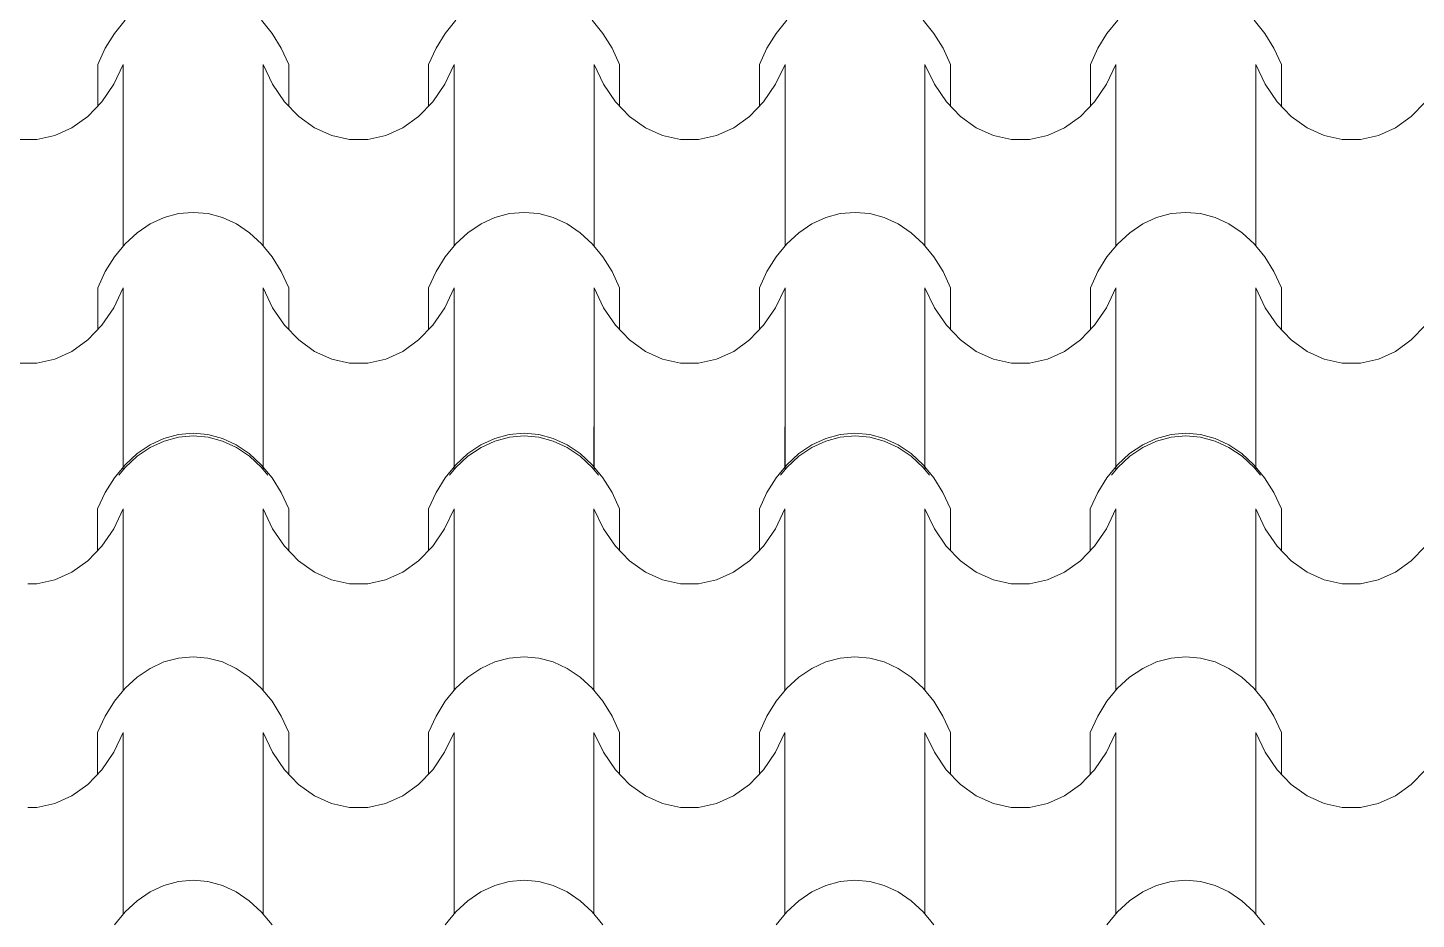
# Model space of a CAD drawing. Header units: millimetres. Extents: x 42452 to 2852333, y -419346 to 834876.
# Drawn here: x 2632399 to 2635234, y 656276 to 658096 of the extents above; entities that cross this region are included whole.
import ezdxf

# ---------------------------------------------------------------- set-up
doc = ezdxf.new("R2010")
doc.units = ezdxf.units.MM
doc.layers.add('M-2 keramitin shtrixi_Ном._пера__21_Pen_No__1', color=7, linetype='Continuous', lineweight=15)
doc.layers.add('memar', color=7, linetype='Continuous', lineweight=25)

# ---------------------------------------------------------------- blocks, each defined once
blk = doc.blocks.new('*X17')
at = {"layer": 'M-2 keramitin shtrixi_Ном._пера__21_Pen_No__1', "color": 7, "linetype": 'Continuous', "lineweight": 15}
for p, q in [((-253745.1, -1353510.1), (-253745.1, -1353428.7)), ((-253662, -1353452.6), (-253632.4, -1353444.6)), ((-253632.4, -1353444.6), (-253602.3, -1353441.9)), ((-253602.3, -1353441.9), (-253572.2, -1353444.6)), ((-253572.2, -1353444.6), (-253542.7, -1353452.6)), ((-253459.6, -1353510.1), (-253459.6, -1353428.7)), ((-253069.5, -1353510.1), (-253069.5, -1353428.7)), ((-252986.4, -1353452.6), (-252956.9, -1353444.6)), ((-252956.9, -1353444.6), (-252926.8, -1353441.9)), ((-252926.8, -1353441.9), (-252896.7, -1353444.6)), ((-252896.7, -1353444.6), (-252867.2, -1353452.6)), ((-252784, -1353510.1), (-252784, -1353428.7)), ((-252394, -1353510.1), (-252394, -1353428.7)), ((-252310.8, -1353452.6), (-252281.3, -1353444.6)), ((-252281.3, -1353444.6), (-252251.2, -1353441.9)), ((-252251.2, -1353441.9), (-252221.1, -1353444.6)), ((-252221.1, -1353444.6), (-252191.6, -1353452.6)), ((-252108.5, -1353510.1), (-252108.5, -1353428.7)), ((-251718.4, -1353510.1), (-251718.4, -1353428.7)), ((-251635.3, -1353452.6), (-251605.8, -1353444.6)), ((-251605.8, -1353444.6), (-251575.7, -1353441.9)), ((-251575.7, -1353441.9), (-251545.6, -1353444.6)), ((-251545.6, -1353444.6), (-251516, -1353452.6)), ((-251432.9, -1353510.1), (-251432.9, -1353428.7)), ((-253717, -1353483.6), (-253690.3, -1353465.7)), ((-253690.3, -1353465.7), (-253662, -1353452.6)), ((-253542.7, -1353452.6), (-253514.3, -1353465.7)), ((-253514.3, -1353465.7), (-253487.7, -1353483.6)), ((-253041.5, -1353483.6), (-253014.8, -1353465.7)), ((-253014.8, -1353465.7), (-252986.4, -1353452.6)), ((-252867.2, -1353452.6), (-252838.8, -1353465.7)), ((-252838.8, -1353465.7), (-252812.1, -1353483.6)), ((-252365.9, -1353483.6), (-252339.2, -1353465.7)), ((-252339.2, -1353465.7), (-252310.8, -1353452.6)), ((-252191.6, -1353452.6), (-252163.2, -1353465.7)), ((-252163.2, -1353465.7), (-252136.5, -1353483.6)), ((-251690.3, -1353483.6), (-251663.7, -1353465.7)), ((-251663.7, -1353465.7), (-251635.3, -1353452.6)), ((-251516, -1353452.6), (-251487.7, -1353465.7)), ((-251487.7, -1353465.7), (-251461, -1353483.6)), ((-253741.5, -1353506.2), (-253717, -1353483.6)), ((-253487.7, -1353483.6), (-253463.2, -1353506.2)), ((-253066, -1353506.2), (-253041.5, -1353483.6)), ((-252812.1, -1353483.6), (-252787.6, -1353506.2)), ((-252390.4, -1353506.2), (-252365.9, -1353483.6)), ((-252136.5, -1353483.6), (-252112, -1353506.2)), ((-251714.8, -1353506.2), (-251690.3, -1353483.6)), ((-251461, -1353483.6), (-251436.5, -1353506.2)), ((-253763.3, -1353532.8), (-253741.5, -1353506.2)), ((-253463.2, -1353506.2), (-253441.3, -1353532.8)), ((-253087.8, -1353532.8), (-253066, -1353506.2)), ((-252787.6, -1353506.2), (-252765.8, -1353532.8)), ((-252412.2, -1353532.8), (-252390.4, -1353506.2)), ((-252112, -1353506.2), (-252090.2, -1353532.8)), ((-251736.7, -1353532.8), (-251714.8, -1353506.2)), ((-251436.5, -1353506.2), (-251414.7, -1353532.8)), ((-253782.1, -1353563), (-253763.3, -1353532.8)), ((-253441.3, -1353532.8), (-253422.6, -1353563)), ((-253106.5, -1353563), (-253087.8, -1353532.8)), ((-252765.8, -1353532.8), (-252747.1, -1353563)), ((-252430.9, -1353563), (-252412.2, -1353532.8)), ((-252090.2, -1353532.8), (-252071.5, -1353563)), ((-251755.4, -1353563), (-251736.7, -1353532.8)), ((-251414.7, -1353532.8), (-251395.9, -1353563)), ((-253797.4, -1353596.3), (-253782.1, -1353563)), ((-253422.6, -1353563), (-253407.3, -1353596.3)), ((-253121.8, -1353596.3), (-253106.5, -1353563)), ((-252747.1, -1353563), (-252731.8, -1353596.3)), ((-252446.2, -1353596.3), (-252430.9, -1353563)), ((-252071.5, -1353563), (-252056.2, -1353596.3)), ((-251770.7, -1353596.3), (-251755.4, -1353563)), ((-251395.9, -1353563), (-251380.6, -1353596.3)), ((-253797.4, -1353681.3), (-253797.4, -1353596.3)), ((-253745.1, -1353596.3), (-253764.4, -1353636.8)), ((-253745.1, -1353781.3), (-253745.1, -1353596.3)), ((-253459.6, -1353781.3), (-253459.6, -1353596.3)), ((-253440.3, -1353636.8), (-253459.6, -1353596.3)), ((-253407.3, -1353681.3), (-253407.3, -1353596.3)), ((-253121.8, -1353681.3), (-253121.8, -1353596.3)), ((-253069.5, -1353596.3), (-253088.9, -1353636.8)), ((-253069.5, -1353781.3), (-253069.5, -1353596.3)), ((-252784, -1353781.3), (-252784, -1353596.3)), ((-252764.7, -1353636.8), (-252784, -1353596.3)), ((-252731.8, -1353681.3), (-252731.8, -1353596.3)), ((-252446.2, -1353681.3), (-252446.2, -1353596.3)), ((-252394, -1353596.3), (-252413.3, -1353636.8)), ((-252394, -1353781.3), (-252394, -1353596.3)), ((-252108.5, -1353781.3), (-252108.5, -1353596.3)), ((-252089.1, -1353636.8), (-252108.5, -1353596.3)), ((-252056.2, -1353681.3), (-252056.2, -1353596.3)), ((-251770.7, -1353681.3), (-251770.7, -1353596.3)), ((-251718.4, -1353596.3), (-251737.7, -1353636.8)), ((-251718.4, -1353781.3), (-251718.4, -1353596.3)), ((-251432.9, -1353781.3), (-251432.9, -1353596.3)), ((-251413.6, -1353636.8), (-251432.9, -1353596.3)), ((-251380.6, -1353681.3), (-251380.6, -1353596.3)), ((-253764.4, -1353636.8), (-253788.8, -1353672.5)), ((-253415.8, -1353672.5), (-253440.3, -1353636.8)), ((-253088.9, -1353636.8), (-253113.3, -1353672.5)), ((-252740.3, -1353672.5), (-252764.7, -1353636.8)), ((-252413.3, -1353636.8), (-252437.7, -1353672.5)), ((-252064.7, -1353672.5), (-252089.1, -1353636.8)), ((-251737.7, -1353636.8), (-251762.2, -1353672.5)), ((-251389.2, -1353672.5), (-251413.6, -1353636.8)), ((-253788.8, -1353672.5), (-253817.6, -1353702.4)), ((-253387, -1353702.4), (-253415.8, -1353672.5)), ((-253113.3, -1353672.5), (-253142.1, -1353702.4)), ((-252711.5, -1353702.4), (-252740.3, -1353672.5)), ((-252437.7, -1353672.5), (-252466.5, -1353702.4)), ((-252035.9, -1353702.4), (-252064.7, -1353672.5)), ((-251762.2, -1353672.5), (-251791, -1353702.4)), ((-251360.4, -1353702.4), (-251389.2, -1353672.5)), ((-251086.6, -1353672.5), (-251115.4, -1353702.4)), ((-253850, -1353725.6), (-253885, -1353741.5)), ((-253817.6, -1353702.4), (-253850, -1353725.6)), ((-253354.7, -1353725.6), (-253387, -1353702.4)), ((-253319.7, -1353741.5), (-253354.7, -1353725.6)), ((-253174.4, -1353725.6), (-253209.4, -1353741.5)), ((-253142.1, -1353702.4), (-253174.4, -1353725.6)), ((-252679.1, -1353725.6), (-252711.5, -1353702.4)), ((-252644.1, -1353741.5), (-252679.1, -1353725.6)), ((-252498.9, -1353725.6), (-252533.9, -1353741.5)), ((-252466.5, -1353702.4), (-252498.9, -1353725.6)), ((-252003.6, -1353725.6), (-252035.9, -1353702.4)), ((-251968.6, -1353741.5), (-252003.6, -1353725.6)), ((-251823.3, -1353725.6), (-251858.3, -1353741.5)), ((-251791, -1353702.4), (-251823.3, -1353725.6)), ((-251328, -1353725.6), (-251360.4, -1353702.4)), ((-251293, -1353741.5), (-251328, -1353725.6)), ((-251147.8, -1353725.6), (-251182.7, -1353741.5)), ((-251115.4, -1353702.4), (-251147.8, -1353725.6)), ((-253921.6, -1353749.6), (-253940.1, -1353749.6)), ((-253885, -1353741.5), (-253921.6, -1353749.6)), ((-253283.1, -1353749.6), (-253319.7, -1353741.5)), ((-253264.6, -1353749.6), (-253283.1, -1353749.6)), ((-253246, -1353749.6), (-253264.6, -1353749.6)), ((-253209.4, -1353741.5), (-253246, -1353749.6)), ((-252607.6, -1353749.6), (-252644.1, -1353741.5)), ((-252589, -1353749.6), (-252607.6, -1353749.6)), ((-252570.4, -1353749.6), (-252589, -1353749.6)), ((-252533.9, -1353741.5), (-252570.4, -1353749.6)), ((-251932, -1353749.6), (-251968.6, -1353741.5)), ((-251913.4, -1353749.6), (-251932, -1353749.6)), ((-251894.9, -1353749.6), (-251913.4, -1353749.6)), ((-251858.3, -1353741.5), (-251894.9, -1353749.6)), ((-251256.4, -1353749.6), (-251293, -1353741.5)), ((-251237.9, -1353749.6), (-251256.4, -1353749.6)), ((-251219.3, -1353749.6), (-251237.9, -1353749.6)), ((-251182.7, -1353741.5), (-251219.3, -1353749.6)), ((-253745.1, -1353966.4), (-253745.1, -1353781.3)), ((-253459.6, -1353966.4), (-253459.6, -1353781.3)), ((-253069.5, -1353966.4), (-253069.5, -1353781.3)), ((-252784, -1353966.4), (-252784, -1353781.3)), ((-252394, -1353966.4), (-252394, -1353781.3)), ((-252108.5, -1353966.4), (-252108.5, -1353781.3)), ((-251718.4, -1353966.4), (-251718.4, -1353781.3)), ((-251432.9, -1353966.4), (-251432.9, -1353781.3)), ((-253632.4, -1353901), (-253602.3, -1353898.3)), ((-253602.3, -1353898.3), (-253572.2, -1353901)), ((-252956.9, -1353901), (-252926.8, -1353898.3)), ((-252926.8, -1353898.3), (-252896.7, -1353901)), ((-252281.3, -1353901), (-252251.2, -1353898.3)), ((-252251.2, -1353898.3), (-252221.1, -1353901)), ((-251605.8, -1353901), (-251575.7, -1353898.3)), ((-251575.7, -1353898.3), (-251545.6, -1353901)), ((-253717, -1353940), (-253690.3, -1353922)), ((-253690.3, -1353922), (-253662, -1353908.9)), ((-253662, -1353908.9), (-253632.4, -1353901)), ((-253572.2, -1353901), (-253542.7, -1353908.9)), ((-253542.7, -1353908.9), (-253514.3, -1353922)), ((-253514.3, -1353922), (-253487.7, -1353940)), ((-253041.5, -1353940), (-253014.8, -1353922)), ((-253014.8, -1353922), (-252986.4, -1353908.9)), ((-252986.4, -1353908.9), (-252956.9, -1353901)), ((-252896.7, -1353901), (-252867.2, -1353908.9)), ((-252867.2, -1353908.9), (-252838.8, -1353922)), ((-252838.8, -1353922), (-252812.1, -1353940)), ((-252365.9, -1353940), (-252339.2, -1353922)), ((-252339.2, -1353922), (-252310.8, -1353908.9)), ((-252310.8, -1353908.9), (-252281.3, -1353901)), ((-252221.1, -1353901), (-252191.6, -1353908.9)), ((-252191.6, -1353908.9), (-252163.2, -1353922)), ((-252163.2, -1353922), (-252136.5, -1353940)), ((-251690.3, -1353940), (-251663.7, -1353922)), ((-251663.7, -1353922), (-251635.3, -1353908.9)), ((-251635.3, -1353908.9), (-251605.8, -1353901)), ((-251545.6, -1353901), (-251516, -1353908.9)), ((-251516, -1353908.9), (-251487.7, -1353922)), ((-251487.7, -1353922), (-251461, -1353940)), ((-253741.5, -1353962.5), (-253717, -1353940)), ((-253487.7, -1353940), (-253463.2, -1353962.5)), ((-253066, -1353962.5), (-253041.5, -1353940)), ((-252812.1, -1353940), (-252787.6, -1353962.5)), ((-252390.4, -1353962.5), (-252365.9, -1353940)), ((-252136.5, -1353940), (-252112, -1353962.5)), ((-251714.8, -1353962.5), (-251690.3, -1353940)), ((-251461, -1353940), (-251436.5, -1353962.5)), ((-253763.3, -1353989.1), (-253741.5, -1353962.5)), ((-253463.2, -1353962.5), (-253441.3, -1353989.1)), ((-253087.8, -1353989.1), (-253066, -1353962.5)), ((-252787.6, -1353962.5), (-252765.8, -1353989.1)), ((-252412.2, -1353989.1), (-252390.4, -1353962.5)), ((-252112, -1353962.5), (-252090.2, -1353989.1)), ((-251736.7, -1353989.1), (-251714.8, -1353962.5)), ((-251436.5, -1353962.5), (-251414.7, -1353989.1)), ((-253782.1, -1354019.4), (-253763.3, -1353989.1)), ((-253441.3, -1353989.1), (-253422.6, -1354019.4)), ((-253106.5, -1354019.4), (-253087.8, -1353989.1)), ((-252765.8, -1353989.1), (-252747.1, -1354019.4)), ((-252430.9, -1354019.4), (-252412.2, -1353989.1)), ((-252090.2, -1353989.1), (-252071.5, -1354019.4)), ((-251755.4, -1354019.4), (-251736.7, -1353989.1)), ((-251414.7, -1353989.1), (-251395.9, -1354019.4)), ((-253797.4, -1354052.6), (-253782.1, -1354019.4)), ((-253422.6, -1354019.4), (-253407.3, -1354052.6)), ((-253121.8, -1354052.6), (-253106.5, -1354019.4)), ((-252747.1, -1354019.4), (-252731.8, -1354052.6)), ((-252446.2, -1354052.6), (-252430.9, -1354019.4)), ((-252071.5, -1354019.4), (-252056.2, -1354052.6)), ((-251770.7, -1354052.6), (-251755.4, -1354019.4)), ((-251395.9, -1354019.4), (-251380.6, -1354052.6)), ((-253797.4, -1354137.7), (-253797.4, -1354052.6)), ((-253745.1, -1354052.6), (-253764.4, -1354093.1)), ((-253745.1, -1354237.7), (-253745.1, -1354052.6)), ((-253459.6, -1354237.7), (-253459.6, -1354052.6)), ((-253440.3, -1354093.1), (-253459.6, -1354052.6)), ((-253407.3, -1354137.7), (-253407.3, -1354052.6)), ((-253121.8, -1354137.7), (-253121.8, -1354052.6)), ((-253069.5, -1354052.6), (-253088.9, -1354093.1)), ((-253069.5, -1354237.7), (-253069.5, -1354052.6)), ((-252784, -1354237.7), (-252784, -1354052.6)), ((-252764.7, -1354093.1), (-252784, -1354052.6)), ((-252731.8, -1354137.7), (-252731.8, -1354052.6)), ((-252446.2, -1354137.7), (-252446.2, -1354052.6)), ((-252394, -1354052.6), (-252413.3, -1354093.1)), ((-252394, -1354237.7), (-252394, -1354052.6)), ((-252108.5, -1354237.7), (-252108.5, -1354052.6)), ((-252089.1, -1354093.1), (-252108.5, -1354052.6)), ((-252056.2, -1354137.7), (-252056.2, -1354052.6)), ((-251770.7, -1354137.7), (-251770.7, -1354052.6)), ((-251718.4, -1354052.6), (-251737.7, -1354093.1)), ((-251718.4, -1354237.7), (-251718.4, -1354052.6)), ((-251432.9, -1354237.7), (-251432.9, -1354052.6)), ((-251413.6, -1354093.1), (-251432.9, -1354052.6)), ((-251380.6, -1354137.7), (-251380.6, -1354052.6)), ((-253764.4, -1354093.1), (-253788.8, -1354128.8)), ((-253415.8, -1354128.8), (-253440.3, -1354093.1)), ((-253088.9, -1354093.1), (-253113.3, -1354128.8)), ((-252740.3, -1354128.8), (-252764.7, -1354093.1)), ((-252413.3, -1354093.1), (-252437.7, -1354128.8)), ((-252064.7, -1354128.8), (-252089.1, -1354093.1)), ((-251737.7, -1354093.1), (-251762.2, -1354128.8)), ((-251389.2, -1354128.8), (-251413.6, -1354093.1)), ((-253788.8, -1354128.8), (-253817.6, -1354158.8)), ((-253387, -1354158.8), (-253415.8, -1354128.8)), ((-253113.3, -1354128.8), (-253142.1, -1354158.8)), ((-252711.5, -1354158.8), (-252740.3, -1354128.8)), ((-252437.7, -1354128.8), (-252466.5, -1354158.8)), ((-252035.9, -1354158.8), (-252064.7, -1354128.8)), ((-251762.2, -1354128.8), (-251791, -1354158.8)), ((-251360.4, -1354158.8), (-251389.2, -1354128.8)), ((-251086.6, -1354128.8), (-251115.4, -1354158.8)), ((-253850, -1354182), (-253885, -1354197.9)), ((-253817.6, -1354158.8), (-253850, -1354182)), ((-253354.7, -1354182), (-253387, -1354158.8)), ((-253319.7, -1354197.9), (-253354.7, -1354182)), ((-253174.4, -1354182), (-253209.4, -1354197.9)), ((-253142.1, -1354158.8), (-253174.4, -1354182)), ((-252679.1, -1354182), (-252711.5, -1354158.8)), ((-252644.1, -1354197.9), (-252679.1, -1354182)), ((-252498.9, -1354182), (-252533.9, -1354197.9)), ((-252466.5, -1354158.8), (-252498.9, -1354182)), ((-252003.6, -1354182), (-252035.9, -1354158.8)), ((-251968.6, -1354197.9), (-252003.6, -1354182)), ((-251823.3, -1354182), (-251858.3, -1354197.9)), ((-251791, -1354158.8), (-251823.3, -1354182)), ((-251328, -1354182), (-251360.4, -1354158.8)), ((-251293, -1354197.9), (-251328, -1354182)), ((-251147.8, -1354182), (-251182.7, -1354197.9)), ((-251115.4, -1354158.8), (-251147.8, -1354182)), ((-253921.6, -1354205.9), (-253940.1, -1354205.9)), ((-253885, -1354197.9), (-253921.6, -1354205.9)), ((-253283.1, -1354205.9), (-253319.7, -1354197.9)), ((-253264.6, -1354205.9), (-253283.1, -1354205.9)), ((-253246, -1354205.9), (-253264.6, -1354205.9)), ((-253209.4, -1354197.9), (-253246, -1354205.9)), ((-252607.6, -1354205.9), (-252644.1, -1354197.9)), ((-252589, -1354205.9), (-252607.6, -1354205.9)), ((-252570.4, -1354205.9), (-252589, -1354205.9)), ((-252533.9, -1354197.9), (-252570.4, -1354205.9)), ((-251932, -1354205.9), (-251968.6, -1354197.9)), ((-251913.4, -1354205.9), (-251932, -1354205.9)), ((-251894.9, -1354205.9), (-251913.4, -1354205.9)), ((-251858.3, -1354197.9), (-251894.9, -1354205.9)), ((-251256.4, -1354205.9), (-251293, -1354197.9)), ((-251237.9, -1354205.9), (-251256.4, -1354205.9)), ((-251219.3, -1354205.9), (-251237.9, -1354205.9)), ((-251182.7, -1354197.9), (-251219.3, -1354205.9)), ((-253745.1, -1354422.8), (-253745.1, -1354237.7)), ((-253459.6, -1354422.8), (-253459.6, -1354237.7)), ((-253069.5, -1354422.8), (-253069.5, -1354237.7)), ((-252784, -1354422.8), (-252784, -1354237.7)), ((-252394, -1354422.8), (-252394, -1354237.7)), ((-252108.5, -1354422.8), (-252108.5, -1354237.7)), ((-251718.4, -1354422.8), (-251718.4, -1354237.7)), ((-251432.9, -1354422.8), (-251432.9, -1354237.7)), ((-253717, -1354396.3), (-253690.3, -1354378.4)), ((-253690.3, -1354378.4), (-253662, -1354365.3)), ((-253662, -1354365.3), (-253632.4, -1354357.3)), ((-253632.4, -1354357.3), (-253602.3, -1354354.6)), ((-253602.3, -1354354.6), (-253572.2, -1354357.3)), ((-253572.2, -1354357.3), (-253542.7, -1354365.3)), ((-253542.7, -1354365.3), (-253514.3, -1354378.4)), ((-253514.3, -1354378.4), (-253487.7, -1354396.3)), ((-253041.5, -1354396.3), (-253014.8, -1354378.4)), ((-253014.8, -1354378.4), (-252986.4, -1354365.3)), ((-252986.4, -1354365.3), (-252956.9, -1354357.3)), ((-252956.9, -1354357.3), (-252926.8, -1354354.6)), ((-252926.8, -1354354.6), (-252896.7, -1354357.3)), ((-252896.7, -1354357.3), (-252867.2, -1354365.3)), ((-252867.2, -1354365.3), (-252838.8, -1354378.4)), ((-252838.8, -1354378.4), (-252812.1, -1354396.3)), ((-252365.9, -1354396.3), (-252339.2, -1354378.4)), ((-252339.2, -1354378.4), (-252310.8, -1354365.3)), ((-252310.8, -1354365.3), (-252281.3, -1354357.3)), ((-252281.3, -1354357.3), (-252251.2, -1354354.6)), ((-252251.2, -1354354.6), (-252221.1, -1354357.3)), ((-252221.1, -1354357.3), (-252191.6, -1354365.3)), ((-252191.6, -1354365.3), (-252163.2, -1354378.4)), ((-252163.2, -1354378.4), (-252136.5, -1354396.3)), ((-251690.3, -1354396.3), (-251663.7, -1354378.4)), ((-251663.7, -1354378.4), (-251635.3, -1354365.3)), ((-251635.3, -1354365.3), (-251605.8, -1354357.3)), ((-251605.8, -1354357.3), (-251575.7, -1354354.6)), ((-251575.7, -1354354.6), (-251545.6, -1354357.3)), ((-251545.6, -1354357.3), (-251516, -1354365.3)), ((-251516, -1354365.3), (-251487.7, -1354378.4)), ((-251487.7, -1354378.4), (-251461, -1354396.3)), ((-253741.5, -1354418.9), (-253717, -1354396.3)), ((-253487.7, -1354396.3), (-253463.2, -1354418.9)), ((-253066, -1354418.9), (-253041.5, -1354396.3)), ((-252812.1, -1354396.3), (-252787.6, -1354418.9)), ((-252390.4, -1354418.9), (-252365.9, -1354396.3)), ((-252136.5, -1354396.3), (-252112, -1354418.9)), ((-251714.8, -1354418.9), (-251690.3, -1354396.3)), ((-251461, -1354396.3), (-251436.5, -1354418.9)), ((-253763.3, -1354445.5), (-253741.5, -1354418.9)), ((-253463.2, -1354418.9), (-253441.3, -1354445.5)), ((-253087.8, -1354445.5), (-253066, -1354418.9)), ((-252787.6, -1354418.9), (-252765.8, -1354445.5)), ((-252412.2, -1354445.5), (-252390.4, -1354418.9)), ((-252112, -1354418.9), (-252090.2, -1354445.5)), ((-251736.7, -1354445.5), (-251714.8, -1354418.9)), ((-251436.5, -1354418.9), (-251414.7, -1354445.5)), ((-253763.3, -1361747.1), (-253741.5, -1361720.4)), ((-253463.2, -1361720.4), (-253441.3, -1361747.1)), ((-253087.8, -1361747.1), (-253066, -1361720.4)), ((-252787.6, -1361720.4), (-252765.8, -1361747.1)), ((-252412.2, -1361747.1), (-252390.4, -1361720.4)), ((-252112, -1361720.4), (-252090.2, -1361747.1)), ((-251736.7, -1361747.1), (-251714.8, -1361720.4)), ((-251436.5, -1361720.4), (-251414.7, -1361747.1)), ((-253782.1, -1361777.3), (-253763.3, -1361747.1)), ((-253441.3, -1361747.1), (-253422.6, -1361777.3)), ((-253106.5, -1361777.3), (-253087.8, -1361747.1)), ((-252765.8, -1361747.1), (-252747.1, -1361777.3)), ((-252430.9, -1361777.3), (-252412.2, -1361747.1)), ((-252090.2, -1361747.1), (-252071.5, -1361777.3)), ((-251755.4, -1361777.3), (-251736.7, -1361747.1)), ((-251414.7, -1361747.1), (-251395.9, -1361777.3)), ((-253797.4, -1361810.5), (-253782.1, -1361777.3)), ((-253422.6, -1361777.3), (-253407.3, -1361810.5)), ((-253121.8, -1361810.5), (-253106.5, -1361777.3)), ((-252747.1, -1361777.3), (-252731.8, -1361810.5)), ((-252446.2, -1361810.5), (-252430.9, -1361777.3)), ((-252071.5, -1361777.3), (-252056.2, -1361810.5)), ((-251770.7, -1361810.5), (-251755.4, -1361777.3)), ((-251395.9, -1361777.3), (-251380.6, -1361810.5)), ((-253797.4, -1361895.6), (-253797.4, -1361810.5)), ((-253745.1, -1361810.5), (-253764.4, -1361851)), ((-253745.1, -1361995.6), (-253745.1, -1361810.5)), ((-253459.6, -1361995.6), (-253459.6, -1361810.5)), ((-253440.3, -1361851), (-253459.6, -1361810.5)), ((-253407.3, -1361895.6), (-253407.3, -1361810.5)), ((-253121.8, -1361895.6), (-253121.8, -1361810.5)), ((-253069.5, -1361810.5), (-253088.9, -1361851)), ((-253069.5, -1361995.6), (-253069.5, -1361810.5)), ((-252784, -1361995.6), (-252784, -1361810.5)), ((-252764.7, -1361851), (-252784, -1361810.5)), ((-252731.8, -1361895.6), (-252731.8, -1361810.5)), ((-252446.2, -1361895.6), (-252446.2, -1361810.5)), ((-252394, -1361810.5), (-252413.3, -1361851)), ((-252394, -1361995.6), (-252394, -1361810.5)), ((-252108.5, -1361995.6), (-252108.5, -1361810.5)), ((-252089.1, -1361851), (-252108.5, -1361810.5)), ((-252056.2, -1361895.6), (-252056.2, -1361810.5)), ((-251770.7, -1361895.6), (-251770.7, -1361810.5)), ((-251718.4, -1361810.5), (-251737.7, -1361851)), ((-251718.4, -1361995.6), (-251718.4, -1361810.5)), ((-251432.9, -1361995.6), (-251432.9, -1361810.5)), ((-251413.6, -1361851), (-251432.9, -1361810.5)), ((-251380.6, -1361895.6), (-251380.6, -1361810.5)), ((-253764.4, -1361851), (-253788.8, -1361886.8)), ((-253415.8, -1361886.8), (-253440.3, -1361851)), ((-253088.9, -1361851), (-253113.3, -1361886.8)), ((-252740.3, -1361886.8), (-252764.7, -1361851)), ((-252413.3, -1361851), (-252437.7, -1361886.8)), ((-252064.7, -1361886.8), (-252089.1, -1361851)), ((-251737.7, -1361851), (-251762.2, -1361886.8)), ((-251389.2, -1361886.8), (-251413.6, -1361851)), ((-253788.8, -1361886.8), (-253817.6, -1361916.7)), ((-253387, -1361916.7), (-253415.8, -1361886.8)), ((-253113.3, -1361886.8), (-253142.1, -1361916.7)), ((-252711.5, -1361916.7), (-252740.3, -1361886.8)), ((-252437.7, -1361886.8), (-252466.5, -1361916.7)), ((-252035.9, -1361916.7), (-252064.7, -1361886.8)), ((-251762.2, -1361886.8), (-251791, -1361916.7)), ((-251360.4, -1361916.7), (-251389.2, -1361886.8)), ((-251086.6, -1361886.8), (-251115.4, -1361916.7)), ((-253817.6, -1361916.7), (-253850, -1361939.9)), ((-253354.7, -1361939.9), (-253387, -1361916.7)), ((-253142.1, -1361916.7), (-253174.4, -1361939.9)), ((-252679.1, -1361939.9), (-252711.5, -1361916.7)), ((-252466.5, -1361916.7), (-252498.9, -1361939.9)), ((-252003.6, -1361939.9), (-252035.9, -1361916.7)), ((-251791, -1361916.7), (-251823.3, -1361939.9)), ((-251328, -1361939.9), (-251360.4, -1361916.7)), ((-251115.4, -1361916.7), (-251147.8, -1361939.9)), ((-253850, -1361939.9), (-253885, -1361955.8)), ((-253319.7, -1361955.8), (-253354.7, -1361939.9)), ((-253174.4, -1361939.9), (-253209.4, -1361955.8)), ((-252644.1, -1361955.8), (-252679.1, -1361939.9)), ((-252498.9, -1361939.9), (-252533.9, -1361955.8)), ((-251968.6, -1361955.8), (-252003.6, -1361939.9)), ((-251823.3, -1361939.9), (-251858.3, -1361955.8)), ((-251293, -1361955.8), (-251328, -1361939.9)), ((-251147.8, -1361939.9), (-251182.7, -1361955.8)), ((-253940.1, -1361963.8), (-253958.7, -1361963.8)), ((-253921.6, -1361963.8), (-253940.1, -1361963.8)), ((-253885, -1361955.8), (-253921.6, -1361963.8)), ((-253283.1, -1361963.8), (-253319.7, -1361955.8)), ((-253264.6, -1361963.8), (-253283.1, -1361963.8)), ((-253246, -1361963.8), (-253264.6, -1361963.8)), ((-253209.4, -1361955.8), (-253246, -1361963.8)), ((-252607.6, -1361963.8), (-252644.1, -1361955.8)), ((-252589, -1361963.8), (-252607.6, -1361963.8)), ((-252570.4, -1361963.8), (-252589, -1361963.8)), ((-252533.9, -1361955.8), (-252570.4, -1361963.8)), ((-251932, -1361963.8), (-251968.6, -1361955.8)), ((-251913.4, -1361963.8), (-251932, -1361963.8)), ((-251894.9, -1361963.8), (-251913.4, -1361963.8)), ((-251858.3, -1361955.8), (-251894.9, -1361963.8)), ((-251256.4, -1361963.8), (-251293, -1361955.8)), ((-251237.9, -1361963.8), (-251256.4, -1361963.8)), ((-251219.3, -1361963.8), (-251237.9, -1361963.8)), ((-251182.7, -1361955.8), (-251219.3, -1361963.8)), ((-253745.1, -1362180.7), (-253745.1, -1361995.6)), ((-253459.6, -1362180.7), (-253459.6, -1361995.6)), ((-253069.5, -1362180.7), (-253069.5, -1361995.6)), ((-252784, -1362180.7), (-252784, -1361995.6)), ((-252394, -1362180.7), (-252394, -1361995.6)), ((-252108.5, -1362180.7), (-252108.5, -1361995.6)), ((-251718.4, -1362180.7), (-251718.4, -1361995.6)), ((-251432.9, -1362180.7), (-251432.9, -1361995.6)), ((-253662, -1362123.2), (-253632.4, -1362115.2)), ((-253632.4, -1362115.2), (-253602.3, -1362112.6)), ((-253602.3, -1362112.6), (-253572.2, -1362115.2)), ((-253572.2, -1362115.2), (-253542.7, -1362123.2)), ((-252986.4, -1362123.2), (-252956.9, -1362115.2)), ((-252956.9, -1362115.2), (-252926.8, -1362112.6)), ((-252926.8, -1362112.6), (-252896.7, -1362115.2)), ((-252896.7, -1362115.2), (-252867.2, -1362123.2)), ((-252310.8, -1362123.2), (-252281.3, -1362115.2)), ((-252281.3, -1362115.2), (-252251.2, -1362112.6)), ((-252251.2, -1362112.6), (-252221.1, -1362115.2)), ((-252221.1, -1362115.2), (-252191.6, -1362123.2)), ((-251635.3, -1362123.2), (-251605.8, -1362115.2)), ((-251605.8, -1362115.2), (-251575.7, -1362112.6)), ((-251575.7, -1362112.6), (-251545.6, -1362115.2)), ((-251545.6, -1362115.2), (-251516, -1362123.2)), ((-253717, -1362154.3), (-253690.3, -1362136.3)), ((-253690.3, -1362136.3), (-253662, -1362123.2)), ((-253542.7, -1362123.2), (-253514.3, -1362136.3)), ((-253514.3, -1362136.3), (-253487.7, -1362154.3)), ((-253041.5, -1362154.3), (-253014.8, -1362136.3)), ((-253014.8, -1362136.3), (-252986.4, -1362123.2)), ((-252867.2, -1362123.2), (-252838.8, -1362136.3)), ((-252838.8, -1362136.3), (-252812.1, -1362154.3)), ((-252365.9, -1362154.3), (-252339.2, -1362136.3)), ((-252339.2, -1362136.3), (-252310.8, -1362123.2)), ((-252191.6, -1362123.2), (-252163.2, -1362136.3)), ((-252163.2, -1362136.3), (-252136.5, -1362154.3)), ((-251690.3, -1362154.3), (-251663.7, -1362136.3)), ((-251663.7, -1362136.3), (-251635.3, -1362123.2)), ((-251516, -1362123.2), (-251487.7, -1362136.3)), ((-251487.7, -1362136.3), (-251461, -1362154.3)), ((-253741.5, -1362176.8), (-253717, -1362154.3)), ((-253487.7, -1362154.3), (-253463.2, -1362176.8)), ((-253066, -1362176.8), (-253041.5, -1362154.3)), ((-252812.1, -1362154.3), (-252787.6, -1362176.8)), ((-252390.4, -1362176.8), (-252365.9, -1362154.3)), ((-252136.5, -1362154.3), (-252112, -1362176.8)), ((-251714.8, -1362176.8), (-251690.3, -1362154.3)), ((-251461, -1362154.3), (-251436.5, -1362176.8)), ((-253782.1, -1362233.6), (-253763.3, -1362203.4)), ((-253763.3, -1362203.4), (-253741.5, -1362176.8)), ((-253463.2, -1362176.8), (-253441.3, -1362203.4)), ((-253441.3, -1362203.4), (-253422.6, -1362233.6)), ((-253106.5, -1362233.6), (-253087.8, -1362203.4)), ((-253087.8, -1362203.4), (-253066, -1362176.8)), ((-252787.6, -1362176.8), (-252765.8, -1362203.4)), ((-252765.8, -1362203.4), (-252747.1, -1362233.6)), ((-252430.9, -1362233.6), (-252412.2, -1362203.4)), ((-252412.2, -1362203.4), (-252390.4, -1362176.8)), ((-252112, -1362176.8), (-252090.2, -1362203.4)), ((-252090.2, -1362203.4), (-252071.5, -1362233.6)), ((-251755.4, -1362233.6), (-251736.7, -1362203.4)), ((-251736.7, -1362203.4), (-251714.8, -1362176.8)), ((-251436.5, -1362176.8), (-251414.7, -1362203.4)), ((-251414.7, -1362203.4), (-251395.9, -1362233.6)), ((-253797.4, -1362266.9), (-253782.1, -1362233.6)), ((-253422.6, -1362233.6), (-253407.3, -1362266.9)), ((-253121.8, -1362266.9), (-253106.5, -1362233.6)), ((-252747.1, -1362233.6), (-252731.8, -1362266.9)), ((-252446.2, -1362266.9), (-252430.9, -1362233.6)), ((-252071.5, -1362233.6), (-252056.2, -1362266.9)), ((-251770.7, -1362266.9), (-251755.4, -1362233.6)), ((-251395.9, -1362233.6), (-251380.6, -1362266.9)), ((-253797.4, -1362352), (-253797.4, -1362266.9)), ((-253745.1, -1362266.9), (-253764.4, -1362307.4)), ((-253745.1, -1362452), (-253745.1, -1362266.9)), ((-253459.6, -1362452), (-253459.6, -1362266.9)), ((-253440.3, -1362307.4), (-253459.6, -1362266.9)), ((-253407.3, -1362352), (-253407.3, -1362266.9)), ((-253121.8, -1362352), (-253121.8, -1362266.9)), ((-253069.5, -1362266.9), (-253088.9, -1362307.4)), ((-253069.5, -1362452), (-253069.5, -1362266.9)), ((-252784, -1362452), (-252784, -1362266.9)), ((-252764.7, -1362307.4), (-252784, -1362266.9)), ((-252731.8, -1362352), (-252731.8, -1362266.9)), ((-252446.2, -1362352), (-252446.2, -1362266.9)), ((-252394, -1362266.9), (-252413.3, -1362307.4)), ((-252394, -1362452), (-252394, -1362266.9)), ((-252108.5, -1362452), (-252108.5, -1362266.9)), ((-252089.1, -1362307.4), (-252108.5, -1362266.9)), ((-252056.2, -1362352), (-252056.2, -1362266.9)), ((-251770.7, -1362352), (-251770.7, -1362266.9)), ((-251718.4, -1362266.9), (-251737.7, -1362307.4)), ((-251718.4, -1362452), (-251718.4, -1362266.9)), ((-251432.9, -1362452), (-251432.9, -1362266.9)), ((-251413.6, -1362307.4), (-251432.9, -1362266.9)), ((-251380.6, -1362352), (-251380.6, -1362266.9)), ((-253764.4, -1362307.4), (-253788.8, -1362343.1)), ((-253415.8, -1362343.1), (-253440.3, -1362307.4)), ((-253088.9, -1362307.4), (-253113.3, -1362343.1)), ((-252740.3, -1362343.1), (-252764.7, -1362307.4)), ((-252413.3, -1362307.4), (-252437.7, -1362343.1)), ((-252064.7, -1362343.1), (-252089.1, -1362307.4)), ((-251737.7, -1362307.4), (-251762.2, -1362343.1)), ((-251389.2, -1362343.1), (-251413.6, -1362307.4)), ((-253788.8, -1362343.1), (-253817.6, -1362373)), ((-253387, -1362373), (-253415.8, -1362343.1)), ((-253113.3, -1362343.1), (-253142.1, -1362373)), ((-252711.5, -1362373), (-252740.3, -1362343.1)), ((-252437.7, -1362343.1), (-252466.5, -1362373)), ((-252035.9, -1362373), (-252064.7, -1362343.1)), ((-251762.2, -1362343.1), (-251791, -1362373)), ((-251360.4, -1362373), (-251389.2, -1362343.1)), ((-251086.6, -1362343.1), (-251115.4, -1362373)), ((-253817.6, -1362373), (-253850, -1362396.3)), ((-253354.7, -1362396.3), (-253387, -1362373)), ((-253142.1, -1362373), (-253174.4, -1362396.3)), ((-252679.1, -1362396.3), (-252711.5, -1362373)), ((-252466.5, -1362373), (-252498.9, -1362396.3)), ((-252003.6, -1362396.3), (-252035.9, -1362373)), ((-251791, -1362373), (-251823.3, -1362396.3)), ((-251328, -1362396.3), (-251360.4, -1362373)), ((-251115.4, -1362373), (-251147.8, -1362396.3)), ((-253850, -1362396.3), (-253885, -1362412.1)), ((-253319.7, -1362412.1), (-253354.7, -1362396.3)), ((-253174.4, -1362396.3), (-253209.4, -1362412.1)), ((-252644.1, -1362412.1), (-252679.1, -1362396.3)), ((-252498.9, -1362396.3), (-252533.9, -1362412.1)), ((-251968.6, -1362412.1), (-252003.6, -1362396.3)), ((-251823.3, -1362396.3), (-251858.3, -1362412.1)), ((-251293, -1362412.1), (-251328, -1362396.3)), ((-251147.8, -1362396.3), (-251182.7, -1362412.1)), ((-253940.1, -1362420.2), (-253958.7, -1362420.2)), ((-253921.6, -1362420.2), (-253940.1, -1362420.2)), ((-253885, -1362412.1), (-253921.6, -1362420.2)), ((-253283.1, -1362420.2), (-253319.7, -1362412.1)), ((-253264.6, -1362420.2), (-253283.1, -1362420.2)), ((-253246, -1362420.2), (-253264.6, -1362420.2)), ((-253209.4, -1362412.1), (-253246, -1362420.2)), ((-252607.6, -1362420.2), (-252644.1, -1362412.1)), ((-252589, -1362420.2), (-252607.6, -1362420.2)), ((-252570.4, -1362420.2), (-252589, -1362420.2)), ((-252533.9, -1362412.1), (-252570.4, -1362420.2)), ((-251932, -1362420.2), (-251968.6, -1362412.1)), ((-251913.4, -1362420.2), (-251932, -1362420.2)), ((-251894.9, -1362420.2), (-251913.4, -1362420.2)), ((-251858.3, -1362412.1), (-251894.9, -1362420.2)), ((-251256.4, -1362420.2), (-251293, -1362412.1)), ((-251237.9, -1362420.2), (-251256.4, -1362420.2)), ((-251219.3, -1362420.2), (-251237.9, -1362420.2)), ((-251182.7, -1362412.1), (-251219.3, -1362420.2)), ((-253745.1, -1362637), (-253745.1, -1362452)), ((-253459.6, -1362637), (-253459.6, -1362452)), ((-253069.5, -1362637), (-253069.5, -1362452)), ((-252784, -1362637), (-252784, -1362452)), ((-252394, -1362637), (-252394, -1362452)), ((-252108.5, -1362637), (-252108.5, -1362452)), ((-251718.4, -1362637), (-251718.4, -1362452)), ((-251432.9, -1362637), (-251432.9, -1362452)), ((-253662, -1362579.5), (-253632.4, -1362571.6)), ((-253632.4, -1362571.6), (-253602.3, -1362568.9)), ((-253602.3, -1362568.9), (-253572.2, -1362571.6)), ((-253572.2, -1362571.6), (-253542.7, -1362579.5)), ((-252986.4, -1362579.5), (-252956.9, -1362571.6)), ((-252956.9, -1362571.6), (-252926.8, -1362568.9)), ((-252926.8, -1362568.9), (-252896.7, -1362571.6)), ((-252896.7, -1362571.6), (-252867.2, -1362579.5)), ((-252310.8, -1362579.5), (-252281.3, -1362571.6)), ((-252281.3, -1362571.6), (-252251.2, -1362568.9)), ((-252251.2, -1362568.9), (-252221.1, -1362571.6)), ((-252221.1, -1362571.6), (-252191.6, -1362579.5)), ((-251635.3, -1362579.5), (-251605.8, -1362571.6)), ((-251605.8, -1362571.6), (-251575.7, -1362568.9)), ((-251575.7, -1362568.9), (-251545.6, -1362571.6)), ((-251545.6, -1362571.6), (-251516, -1362579.5)), ((-253717, -1362610.6), (-253690.3, -1362592.6)), ((-253690.3, -1362592.6), (-253662, -1362579.5)), ((-253542.7, -1362579.5), (-253514.3, -1362592.6)), ((-253514.3, -1362592.6), (-253487.7, -1362610.6)), ((-253041.5, -1362610.6), (-253014.8, -1362592.6)), ((-253014.8, -1362592.6), (-252986.4, -1362579.5)), ((-252867.2, -1362579.5), (-252838.8, -1362592.6)), ((-252838.8, -1362592.6), (-252812.1, -1362610.6)), ((-252365.9, -1362610.6), (-252339.2, -1362592.6)), ((-252339.2, -1362592.6), (-252310.8, -1362579.5)), ((-252191.6, -1362579.5), (-252163.2, -1362592.6)), ((-252163.2, -1362592.6), (-252136.5, -1362610.6)), ((-251690.3, -1362610.6), (-251663.7, -1362592.6)), ((-251663.7, -1362592.6), (-251635.3, -1362579.5)), ((-251516, -1362579.5), (-251487.7, -1362592.6)), ((-251487.7, -1362592.6), (-251461, -1362610.6)), ((-253741.5, -1362633.1), (-253717, -1362610.6)), ((-253487.7, -1362610.6), (-253463.2, -1362633.1)), ((-253066, -1362633.1), (-253041.5, -1362610.6)), ((-252812.1, -1362610.6), (-252787.6, -1362633.1)), ((-252390.4, -1362633.1), (-252365.9, -1362610.6)), ((-252136.5, -1362610.6), (-252112, -1362633.1)), ((-251714.8, -1362633.1), (-251690.3, -1362610.6)), ((-251461, -1362610.6), (-251436.5, -1362633.1)), ((-253754.5, -1362648.9), (-253741.5, -1362633.1)), ((-253463.2, -1362633.1), (-253450.2, -1362648.9)), ((-253078.9, -1362648.9), (-253066, -1362633.1)), ((-252787.6, -1362633.1), (-252774.6, -1362648.9)), ((-252403.4, -1362648.9), (-252390.4, -1362633.1)), ((-252112, -1362633.1), (-252099.1, -1362648.9)), ((-251727.8, -1362648.9), (-251714.8, -1362633.1)), ((-251436.5, -1362633.1), (-251423.5, -1362648.9))]:
    blk.add_line(p, q, dxfattribs=at)
blk = doc.blocks.new('Fill_2')
at = {"layer": 'M-2 keramitin shtrixi_Ном._пера__21_Pen_No__1', "color": 7, "linetype": 'Continuous', "lineweight": 15}
blk.add_blockref('*X17', (0, 0), dxfattribs=at)

msp = doc.modelspace()

# ---------------------------------------------------------------- block references
at = {"layer": 'memar', "color": 7, "linetype": 'Continuous', "lineweight": 25}
for p in [(2886339.52978, 2019832.0495), (2886339.40236, 2010710.49399)]:
    msp.add_blockref('Fill_2', p, dxfattribs=at)

doc.saveas('drawing.dxf')
